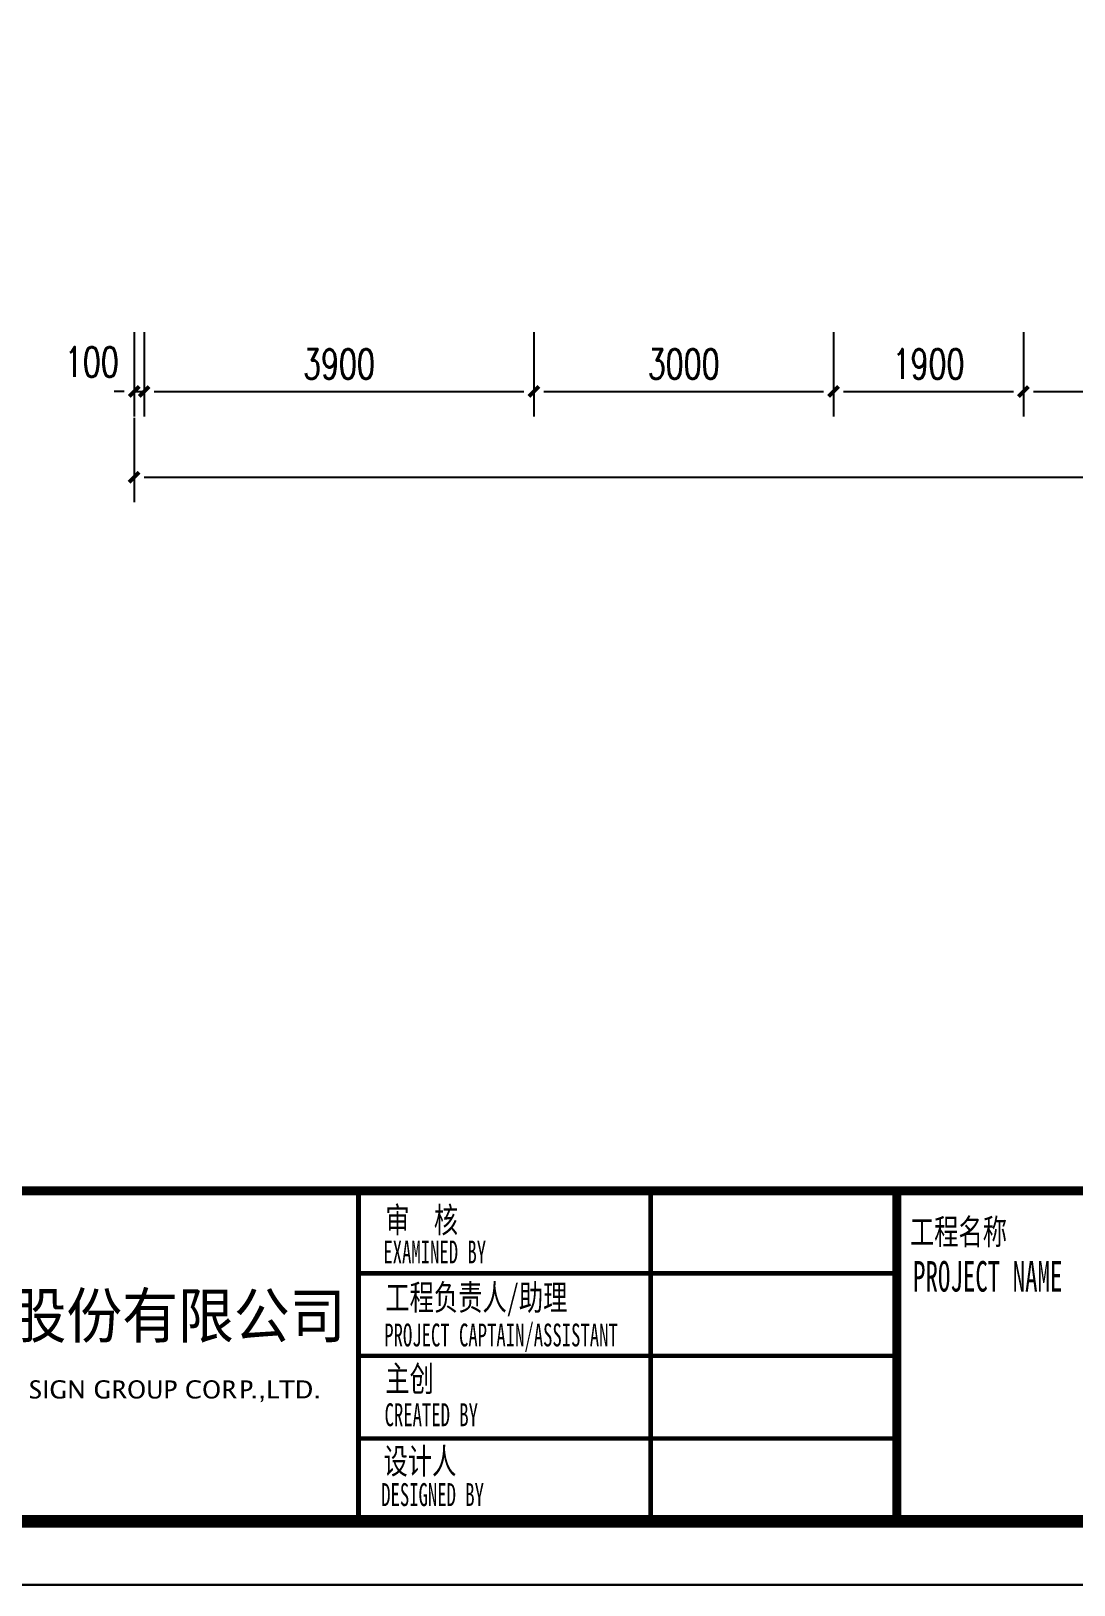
# Model space of a CAD drawing. Extents: x -1988865 to -1884162, y -260022 to -208037.
# Drawn here: x -1976886 to -1966450, y -260022 to -244470 of the extents above; entities that cross this region are included whole.
import ezdxf

# ---------------------------------------------------------------- set-up
doc = ezdxf.new("R2010")
doc.units = 0
doc.header["$LTSCALE"] = 1000
doc.header["$MEASUREMENT"] = 0
for name, color, linetype in [('hordor_标准图框', 7, 'Continuous'), ('PUB_DIM', 3, 'Continuous'), ('tk', 121, 'Continuous'), ('VHSoft_boundary', 7, 'Continuous')]:
    doc.layers.add(name, color=color, linetype=linetype)
doc.styles.add('_TCH_DIM_T3', font='SIMPLEX', dxfattribs={"width": 0.705882, "bigfont": 'GBCBIG'})
doc.styles.add('ROMANT', font='', dxfattribs={"height": 2.6987})
doc.styles.add('XIAD3', font='')
doc.styles.add('公司名称', font='msyh.ttf', dxfattribs={"width": 0.8, "height": 3.5})
doc.styles.get('ROMANT').set_extended_font_data('SimSun')
doc.styles.get('XIAD3').set_extended_font_data('SimSun')
doc.dimstyles.new('_TCH_ARCH&&100', dxfattribs={"dimtxt": 297.5, "dimasz": 100, "dimexe": 250, "dimexo": 300, "dimgap": 126.25, "dimtad": 1, "dimdec": 0, "dimzin": 0, "dimdsep": 46, "dimtxsty": '_TCH_DIM_T3', "dimblk": '0912-_ArchTick', "dimcen": 0.09, "dimclrt": 7, "dimazin": 2, "dimtfac": 1, "dimtdec": 0, "dimtix": 1, "dimtmove": 2, "dimatfit": 3, "dimfxl": 1, "dimtolj": 1, "dimtzin": 0, "dimarcsym": 0})

# ---------------------------------------------------------------- blocks, each defined once
blk = doc.blocks.new('0912-0911-A$C349D7921')
for points in [[(52.089, 1.586), (52.078, 1.592), (52.07, 1.597), (52.065, 1.6), (52.058, 1.604), (52.046, 1.611), (52.028, 1.621), (52, 1.638), (51.975, 1.654), (51.952, 1.67), (51.931, 1.685), (51.914, 1.699), (51.899, 1.713), (51.886, 1.726), (51.876, 1.738), (51.867, 1.752), (51.86, 1.765), (51.855, 1.78), (51.851, 1.795), (51.848, 1.81), (51.848, 1.826), (51.849, 1.844), (51.852, 1.862), (51.857, 1.879), (51.865, 1.894), (51.874, 1.909), (51.886, 1.923), (51.9, 1.936), (51.915, 1.948), (51.932, 1.957), (51.95, 1.966), (51.969, 1.972), (51.989, 1.976), (52.01, 1.979), (52.033, 1.98), (52.059, 1.978), (52.088, 1.974), (52.121, 1.966), (52.158, 1.956), (52.198, 1.942), (52.242, 1.926), (52.29, 1.906), (52.29, 1.94), (52.29, 1.961), (52.29, 1.974), (52.29, 1.985), (52.29, 1.999), (52.29, 2.02), (52.29, 2.053), (52.249, 2.067), (52.209, 2.078), (52.17, 2.087), (52.131, 2.094), (52.093, 2.099), (52.056, 2.102), (52.019, 2.103), (51.978, 2.101), (51.94, 2.096), (51.904, 2.087), (51.87, 2.075), (51.839, 2.059), (51.809, 2.04), (51.781, 2.018), (51.756, 1.993), (51.736, 1.966), (51.718, 1.937), (51.705, 1.906), (51.696, 1.873), (51.69, 1.839), (51.688, 1.802), (51.689, 1.775), (51.693, 1.749), (51.699, 1.723), (51.707, 1.699), (51.718, 1.675), (51.731, 1.653), (51.747, 1.632), (51.766, 1.611), (51.788, 1.589), (51.813, 1.567), (51.842, 1.545), (51.875, 1.522), (51.91, 1.499), (51.95, 1.476), (51.968, 1.465), (51.979, 1.459), (51.986, 1.455), (51.991, 1.451), (51.998, 1.447), (52.009, 1.441), (52.027, 1.431), (52.055, 1.414), (52.08, 1.399), (52.102, 1.383), (52.122, 1.368), (52.139, 1.354), (52.154, 1.34), (52.166, 1.326), (52.176, 1.312), (52.185, 1.298), (52.192, 1.283), (52.197, 1.266), (52.201, 1.249), (52.203, 1.231), (52.204, 1.213), (52.203, 1.19), (52.199, 1.169), (52.193, 1.15), (52.185, 1.131), (52.174, 1.114), (52.161, 1.098), (52.146, 1.083), (52.128, 1.07), (52.109, 1.059), (52.089, 1.05), (52.067, 1.043), (52.044, 1.038), (52.019, 1.035), (51.992, 1.034), (51.955, 1.036), (51.916, 1.041), (51.873, 1.05), (51.828, 1.062), (51.78, 1.078), (51.729, 1.097), (51.676, 1.12), (51.676, 1.083), (51.676, 1.061), (51.676, 1.046), (51.676, 1.035), (51.676, 1.02), (51.676, 0.997), (51.676, 0.961), (51.725, 0.948), (51.772, 0.937), (51.816, 0.928), (51.857, 0.921), (51.896, 0.916), (51.933, 0.913), (51.967, 0.912), (52.016, 0.913), (52.063, 0.919), (52.107, 0.928), (52.148, 0.941), (52.187, 0.957), (52.222, 0.977), (52.255, 1.001), (52.283, 1.028), (52.308, 1.057), (52.328, 1.089), (52.343, 1.123), (52.355, 1.159), (52.361, 1.198), (52.363, 1.239), (52.362, 1.268), (52.359, 1.296), (52.353, 1.323), (52.345, 1.348), (52.335, 1.372), (52.322, 1.396), (52.307, 1.417), (52.289, 1.439), (52.267, 1.461), (52.242, 1.483), (52.214, 1.505), (52.182, 1.528), (52.146, 1.552), (52.107, 1.575)], [(52.756, 1.652), (52.756, 1.815), (52.756, 2.078), (52.72, 2.078), (52.697, 2.078), (52.682, 2.078), (52.671, 2.078), (52.656, 2.078), (52.633, 2.078), (52.597, 2.078), (52.597, 1.815), (52.597, 1.652), (52.597, 1.549), (52.597, 1.465), (52.597, 1.362), (52.597, 1.199), (52.597, 0.936), (52.633, 0.936), (52.656, 0.936), (52.671, 0.936), (52.682, 0.936), (52.697, 0.936), (52.72, 0.936), (52.756, 0.936), (52.756, 1.199), (52.756, 1.362), (52.756, 1.465), (52.756, 1.549)], [(53.197, 1.283), (53.182, 1.332), (53.17, 1.386), (53.164, 1.444), (53.162, 1.506), (53.164, 1.568), (53.17, 1.626), (53.18, 1.68), (53.195, 1.73), (53.214, 1.776), (53.236, 1.818), (53.263, 1.855), (53.294, 1.888), (53.328, 1.916), (53.366, 1.939), (53.407, 1.957), (53.451, 1.97), (53.499, 1.977), (53.55, 1.98), (53.588, 1.978), (53.63, 1.973), (53.678, 1.964), (53.729, 1.952), (53.785, 1.936), (53.846, 1.917), (53.911, 1.894), (53.911, 1.928), (53.911, 1.949), (53.911, 1.962), (53.911, 1.973), (53.911, 1.986), (53.911, 2.007), (53.911, 2.041), (53.857, 2.058), (53.804, 2.071), (53.752, 2.083), (53.701, 2.091), (53.649, 2.098), (53.599, 2.101), (53.549, 2.103), (53.476, 2.099), (53.407, 2.09), (53.343, 2.074), (53.284, 2.051), (53.23, 2.023), (53.181, 1.987), (53.137, 1.946), (53.098, 1.899), (53.065, 1.846), (53.038, 1.788), (53.017, 1.726), (53.002, 1.658), (52.993, 1.585), (52.99, 1.507), (52.993, 1.428), (53.001, 1.354), (53.016, 1.285), (53.037, 1.222), (53.064, 1.165), (53.096, 1.112), (53.134, 1.066), (53.178, 1.025), (53.227, 0.99), (53.282, 0.962), (53.341, 0.94), (53.406, 0.924), (53.475, 0.915), (53.55, 0.912), (53.595, 0.913), (53.642, 0.916), (53.692, 0.922), (53.743, 0.931), (53.797, 0.941), (53.853, 0.955), (53.911, 0.97), (53.911, 1.075), (53.911, 1.141), (53.911, 1.182), (53.911, 1.215), (53.911, 1.257), (53.911, 1.322), (53.911, 1.427), (53.874, 1.427), (53.851, 1.427), (53.837, 1.427), (53.825, 1.427), (53.811, 1.427), (53.788, 1.427), (53.751, 1.427), (53.751, 1.343), (53.751, 1.291), (53.751, 1.258), (53.751, 1.231), (53.751, 1.199), (53.751, 1.146), (53.751, 1.062), (53.724, 1.055), (53.698, 1.049), (53.673, 1.043), (53.648, 1.039), (53.624, 1.037), (53.6, 1.035), (53.577, 1.034), (53.522, 1.037), (53.471, 1.044), (53.424, 1.057), (53.38, 1.075), (53.34, 1.098), (53.304, 1.125), (53.271, 1.158), (53.242, 1.196), (53.217, 1.237)], [(54.348, 2.078), (54.313, 2.078), (54.29, 2.078), (54.276, 2.078), (54.265, 2.078), (54.251, 2.078), (54.229, 2.078), (54.193, 2.078), (54.193, 1.815), (54.193, 1.652), (54.193, 1.549), (54.193, 1.465), (54.193, 1.362), (54.193, 1.199), (54.193, 0.936), (54.224, 0.936), (54.243, 0.936), (54.256, 0.936), (54.265, 0.936), (54.278, 0.936), (54.297, 0.936), (54.328, 0.936), (54.328, 1.14), (54.328, 1.267), (54.328, 1.347), (54.328, 1.411), (54.328, 1.491), (54.328, 1.618), (54.328, 1.822), (54.462, 1.618), (54.545, 1.491), (54.598, 1.411), (54.64, 1.347), (54.693, 1.267), (54.776, 1.14), (54.91, 0.936), (54.946, 0.936), (54.968, 0.936), (54.982, 0.936), (54.993, 0.936), (55.007, 0.936), (55.029, 0.936), (55.065, 0.936), (55.065, 1.199), (55.065, 1.362), (55.065, 1.465), (55.065, 1.549), (55.065, 1.652), (55.065, 1.815), (55.065, 2.078), (55.034, 2.078), (55.014, 2.078), (55.002, 2.078), (54.992, 2.078), (54.98, 2.078), (54.961, 2.078), (54.93, 2.078), (54.93, 1.874), (54.93, 1.747), (54.93, 1.667), (54.93, 1.603), (54.93, 1.523), (54.93, 1.396), (54.93, 1.192), (54.796, 1.396), (54.713, 1.523), (54.66, 1.603), (54.618, 1.667), (54.565, 1.747), (54.482, 1.874)], [(55.974, 1.506), (55.976, 1.568), (55.982, 1.626), (55.992, 1.68), (56.007, 1.73), (56.026, 1.776), (56.048, 1.818), (56.075, 1.855), (56.106, 1.888), (56.14, 1.916), (56.178, 1.939), (56.219, 1.957), (56.263, 1.97), (56.311, 1.977), (56.362, 1.98), (56.4, 1.978), (56.442, 1.973), (56.489, 1.964), (56.541, 1.952), (56.597, 1.936), (56.658, 1.917), (56.723, 1.894), (56.723, 1.928), (56.723, 1.949), (56.723, 1.962), (56.723, 1.973), (56.723, 1.986), (56.723, 2.007), (56.723, 2.041), (56.669, 2.058), (56.616, 2.071), (56.564, 2.083), (56.513, 2.091), (56.461, 2.098), (56.411, 2.101), (56.361, 2.103), (56.288, 2.099), (56.219, 2.09), (56.155, 2.074), (56.096, 2.051), (56.042, 2.023), (55.993, 1.987), (55.949, 1.946), (55.91, 1.899), (55.877, 1.846), (55.85, 1.788), (55.829, 1.726), (55.814, 1.658), (55.805, 1.585), (55.802, 1.507), (55.805, 1.428), (55.813, 1.354), (55.828, 1.285), (55.849, 1.222), (55.875, 1.165), (55.908, 1.112), (55.946, 1.066), (55.99, 1.025), (56.039, 0.99), (56.094, 0.962), (56.153, 0.94), (56.218, 0.924), (56.287, 0.915), (56.362, 0.912), (56.407, 0.913), (56.454, 0.916), (56.504, 0.922), (56.555, 0.931), (56.609, 0.941), (56.665, 0.955), (56.723, 0.97), (56.723, 1.075), (56.723, 1.141), (56.723, 1.182), (56.723, 1.215), (56.723, 1.257), (56.723, 1.322), (56.723, 1.427), (56.686, 1.427), (56.663, 1.427), (56.649, 1.427), (56.637, 1.427), (56.623, 1.427), (56.6, 1.427), (56.563, 1.427), (56.563, 1.343), (56.563, 1.291), (56.563, 1.258), (56.563, 1.231), (56.563, 1.199), (56.563, 1.146), (56.563, 1.062), (56.536, 1.055), (56.51, 1.049), (56.485, 1.043), (56.46, 1.039), (56.436, 1.037), (56.412, 1.035), (56.389, 1.034), (56.334, 1.037), (56.283, 1.044), (56.236, 1.057), (56.192, 1.075), (56.152, 1.098), (56.116, 1.125), (56.083, 1.158), (56.054, 1.196), (56.029, 1.237), (56.009, 1.283), (55.994, 1.332), (55.982, 1.386), (55.976, 1.444)], [(59.363, 1.629), (59.363, 1.694), (59.363, 1.746), (59.363, 1.811), (59.363, 1.913), (59.363, 2.078), (59.326, 2.078), (59.303, 2.078), (59.289, 2.078), (59.277, 2.078), (59.263, 2.078), (59.24, 2.078), (59.203, 2.078), (59.203, 1.913), (59.203, 1.811), (59.203, 1.746), (59.203, 1.694), (59.203, 1.629), (59.203, 1.526), (59.203, 1.361), (59.205, 1.298), (59.211, 1.24), (59.222, 1.186), (59.236, 1.138), (59.255, 1.094), (59.278, 1.055), (59.305, 1.021), (59.337, 0.992), (59.373, 0.968), (59.414, 0.947), (59.459, 0.932), (59.509, 0.92), (59.563, 0.914), (59.622, 0.912), (59.68, 0.914), (59.733, 0.92), (59.782, 0.931), (59.826, 0.946), (59.865, 0.966), (59.899, 0.989), (59.929, 1.018), (59.955, 1.051), (59.977, 1.089), (59.994, 1.132), (60.008, 1.18), (60.018, 1.234), (60.024, 1.293), (60.026, 1.357), (60.026, 1.523), (60.026, 1.626), (60.026, 1.691), (60.026, 1.744), (60.026, 1.809), (60.026, 1.912), (60.026, 2.078), (59.995, 2.078), (59.975, 2.078), (59.963, 2.078), (59.953, 2.078), (59.941, 2.078), (59.922, 2.078), (59.891, 2.078), (59.891, 1.912), (59.891, 1.809), (59.891, 1.743), (59.891, 1.691), (59.891, 1.625), (59.891, 1.522), (59.891, 1.356), (59.889, 1.308), (59.886, 1.264), (59.88, 1.225), (59.872, 1.189), (59.861, 1.158), (59.848, 1.131), (59.833, 1.108), (59.814, 1.088), (59.793, 1.072), (59.768, 1.058), (59.74, 1.048), (59.708, 1.04), (59.673, 1.036), (59.635, 1.034), (59.596, 1.036), (59.56, 1.041), (59.528, 1.049), (59.498, 1.06), (59.471, 1.074), (59.448, 1.092), (59.428, 1.112), (59.411, 1.136), (59.396, 1.164), (59.384, 1.196), (59.375, 1.232), (59.368, 1.271), (59.364, 1.314), (59.363, 1.361), (59.363, 1.526)], [(61.796, 1.442), (61.794, 1.502), (61.796, 1.565), (61.802, 1.624), (61.813, 1.678), (61.827, 1.729), (61.846, 1.775), (61.869, 1.817), (61.895, 1.855), (61.926, 1.888), (61.96, 1.916), (61.998, 1.939), (62.039, 1.957), (62.083, 1.97), (62.131, 1.977), (62.182, 1.98), (62.221, 1.978), (62.264, 1.973), (62.311, 1.964), (62.362, 1.952), (62.418, 1.936), (62.478, 1.917), (62.543, 1.894), (62.543, 1.928), (62.543, 1.949), (62.543, 1.962), (62.543, 1.973), (62.543, 1.986), (62.543, 2.007), (62.543, 2.041), (62.485, 2.058), (62.43, 2.071), (62.376, 2.083), (62.325, 2.091), (62.276, 2.098), (62.229, 2.101), (62.184, 2.103), (62.11, 2.099), (62.041, 2.09), (61.977, 2.074), (61.918, 2.052), (61.863, 2.023), (61.814, 1.988), (61.769, 1.946), (61.73, 1.899), (61.697, 1.847), (61.67, 1.789), (61.649, 1.726), (61.634, 1.658), (61.625, 1.585), (61.622, 1.506), (61.625, 1.428), (61.634, 1.354), (61.649, 1.286), (61.669, 1.223), (61.696, 1.166), (61.728, 1.114), (61.766, 1.067), (61.81, 1.026), (61.859, 0.991), (61.912, 0.962), (61.971, 0.94), (62.034, 0.924), (62.102, 0.915), (62.176, 0.912), (62.232, 0.914), (62.287, 0.92), (62.341, 0.93), (62.393, 0.944), (62.444, 0.962), (62.494, 0.984), (62.543, 1.01), (62.543, 1.038), (62.543, 1.056), (62.543, 1.067), (62.543, 1.076), (62.543, 1.087), (62.543, 1.104), (62.543, 1.133), (62.491, 1.106), (62.44, 1.084), (62.389, 1.066), (62.34, 1.052), (62.292, 1.042), (62.244, 1.036), (62.198, 1.034), (62.146, 1.037), (62.097, 1.045), (62.052, 1.057), (62.009, 1.075), (61.97, 1.098), (61.935, 1.126), (61.902, 1.16), (61.873, 1.197), (61.849, 1.239), (61.829, 1.284), (61.814, 1.333), (61.803, 1.386)], [(67.01, 1.439), (67.01, 1.531), (67.01, 1.606), (67.01, 1.698), (67.01, 1.843), (67.01, 2.078), (66.973, 2.078), (66.95, 2.078), (66.936, 2.078), (66.924, 2.078), (66.91, 2.078), (66.887, 2.078), (66.85, 2.078), (66.85, 1.815), (66.85, 1.652), (66.85, 1.549), (66.85, 1.465), (66.85, 1.362), (66.85, 1.199), (66.85, 0.936), (67.006, 0.936), (67.102, 0.936), (67.163, 0.936), (67.213, 0.936), (67.274, 0.936), (67.37, 0.936), (67.526, 0.936), (67.526, 0.964), (67.526, 0.982), (67.526, 0.993), (67.526, 1.002), (67.526, 1.013), (67.526, 1.031), (67.526, 1.059), (67.407, 1.059), (67.333, 1.059), (67.287, 1.059), (67.249, 1.059), (67.202, 1.059), (67.129, 1.059), (67.01, 1.059), (67.01, 1.294)], [(68.115, 1.955), (68.208, 1.955), (68.266, 1.955), (68.303, 1.955), (68.332, 1.955), (68.369, 1.955), (68.427, 1.955), (68.52, 1.955), (68.52, 1.984), (68.52, 2.001), (68.52, 2.012), (68.52, 2.021), (68.52, 2.032), (68.52, 2.05), (68.52, 2.078), (68.297, 2.078), (68.158, 2.078), (68.071, 2.078), (68, 2.078), (67.912, 2.078), (67.774, 2.078), (67.55, 2.078), (67.55, 2.05), (67.55, 2.032), (67.55, 2.021), (67.55, 2.012), (67.55, 2.001), (67.55, 1.984), (67.55, 1.955), (67.643, 1.955), (67.701, 1.955), (67.738, 1.955), (67.768, 1.955), (67.804, 1.955), (67.862, 1.955), (67.955, 1.955), (67.955, 1.721), (67.955, 1.575), (67.955, 1.483), (67.955, 1.409), (67.955, 1.316), (67.955, 1.171), (67.955, 0.936), (67.992, 0.936), (68.015, 0.936), (68.029, 0.936), (68.041, 0.936), (68.055, 0.936), (68.078, 0.936), (68.115, 0.936), (68.115, 1.171), (68.115, 1.316), (68.115, 1.409), (68.115, 1.483), (68.115, 1.575), (68.115, 1.721)], [(66.04, 1.12), (65.997, 1.12), (65.971, 1.12), (65.954, 1.12), (65.941, 1.12), (65.924, 1.12), (65.898, 1.12), (65.856, 1.12), (65.856, 1.078), (65.856, 1.052), (65.856, 1.035), (65.856, 1.021), (65.856, 1.005), (65.856, 0.978), (65.856, 0.936), (65.898, 0.936), (65.924, 0.936), (65.941, 0.936), (65.954, 0.936), (65.971, 0.936), (65.997, 0.936), (66.04, 0.936), (66.04, 0.978), (66.04, 1.005), (66.04, 1.021), (66.04, 1.035), (66.04, 1.052), (66.04, 1.078)], [(66.543, 0.996), (66.543, 1.019), (66.543, 1.033), (66.543, 1.045), (66.543, 1.06), (66.543, 1.083), (66.543, 1.12), (66.501, 1.12), (66.475, 1.12), (66.458, 1.12), (66.444, 1.12), (66.428, 1.12), (66.401, 1.12), (66.359, 1.12), (66.359, 1.078), (66.359, 1.052), (66.359, 1.035), (66.359, 1.021), (66.359, 1.005), (66.359, 0.978), (66.359, 0.936), (66.376, 0.936), (66.387, 0.936), (66.393, 0.936), (66.399, 0.936), (66.405, 0.936), (66.416, 0.936), (66.433, 0.936), (66.433, 0.933), (66.433, 0.93), (66.433, 0.929), (66.433, 0.928), (66.433, 0.927), (66.433, 0.925), (66.433, 0.921), (66.431, 0.881), (66.427, 0.846), (66.419, 0.817), (66.409, 0.793), (66.395, 0.774), (66.379, 0.76), (66.359, 0.752), (66.359, 0.738), (66.359, 0.729), (66.359, 0.723), (66.359, 0.719), (66.359, 0.713), (66.359, 0.705), (66.359, 0.69), (66.408, 0.701), (66.449, 0.72), (66.483, 0.749), (66.509, 0.787), (66.528, 0.835), (66.54, 0.892), (66.543, 0.958)], [(70.055, 1.12), (70.013, 1.12), (69.986, 1.12), (69.97, 1.12), (69.956, 1.12), (69.94, 1.12), (69.913, 1.12), (69.871, 1.12), (69.871, 1.078), (69.871, 1.052), (69.871, 1.035), (69.871, 1.021), (69.871, 1.005), (69.871, 0.978), (69.871, 0.936), (69.913, 0.936), (69.94, 0.936), (69.956, 0.936), (69.97, 0.936), (69.986, 0.936), (70.013, 0.936), (70.055, 0.936), (70.055, 0.978), (70.055, 1.005), (70.055, 1.021), (70.055, 1.035), (70.055, 1.052), (70.055, 1.078)]]:
    blk.add_hatch(color=256).paths.add_polyline_path(points)
h = blk.add_hatch(color=256)
h.paths.add_polyline_path([(57.521, 1.497), (57.573, 1.533), (57.616, 1.574), (57.65, 1.621), (57.674, 1.673), (57.688, 1.73), (57.693, 1.793), (57.691, 1.831), (57.685, 1.867), (57.677, 1.9), (57.664, 1.93), (57.648, 1.958), (57.628, 1.983), (57.605, 2.005), (57.578, 2.024), (57.548, 2.041), (57.515, 2.054), (57.479, 2.065), (57.44, 2.072), (57.397, 2.077), (57.352, 2.078), (57.272, 2.078), (57.222, 2.078), (57.191, 2.078), (57.166, 2.078), (57.134, 2.078), (57.085, 2.078), (57.005, 2.078), (57.005, 1.815), (57.005, 1.652), (57.005, 1.549), (57.005, 1.465), (57.005, 1.362), (57.005, 1.199), (57.005, 0.936), (57.042, 0.936), (57.065, 0.936), (57.079, 0.936), (57.091, 0.936), (57.105, 0.936), (57.128, 0.936), (57.165, 0.936), (57.165, 1.046), (57.165, 1.115), (57.165, 1.158), (57.165, 1.193), (57.165, 1.236), (57.165, 1.305), (57.165, 1.415), (57.2, 1.415), (57.221, 1.415), (57.235, 1.415), (57.246, 1.415), (57.26, 1.415), (57.282, 1.415), (57.317, 1.415), (57.391, 1.305), (57.438, 1.236), (57.467, 1.193), (57.491, 1.158), (57.52, 1.115), (57.567, 1.046), (57.642, 0.936), (57.687, 0.936), (57.716, 0.936), (57.734, 0.936), (57.748, 0.936), (57.766, 0.936), (57.794, 0.936), (57.84, 0.936), (57.752, 1.058), (57.698, 1.134), (57.663, 1.182), (57.635, 1.221), (57.601, 1.269), (57.547, 1.345), (57.459, 1.467)])
h.paths.add_polyline_path([(57.165, 1.538), (57.165, 1.634), (57.165, 1.694), (57.165, 1.731), (57.165, 1.762), (57.165, 1.799), (57.165, 1.859), (57.165, 1.955), (57.189, 1.955), (57.204, 1.955), (57.213, 1.955), (57.221, 1.955), (57.23, 1.955), (57.245, 1.955), (57.269, 1.955), (57.339, 1.952), (57.399, 1.941), (57.447, 1.923), (57.485, 1.897), (57.511, 1.865), (57.528, 1.825), (57.533, 1.778), (57.527, 1.714), (57.507, 1.66), (57.475, 1.616), (57.43, 1.582), (57.373, 1.557), (57.302, 1.543), (57.219, 1.538), (57.206, 1.538), (57.198, 1.538), (57.194, 1.538), (57.19, 1.538), (57.185, 1.538), (57.177, 1.538)], flags=16)
h = blk.add_hatch(color=256)
h.paths.add_polyline_path([(58.97, 1.361), (58.979, 1.433), (58.982, 1.509), (58.979, 1.584), (58.97, 1.655), (58.956, 1.721), (58.935, 1.782), (58.909, 1.84), (58.877, 1.892), (58.839, 1.941), (58.797, 1.984), (58.75, 2.02), (58.7, 2.05), (58.646, 2.073), (58.588, 2.089), (58.526, 2.099), (58.46, 2.103), (58.394, 2.099), (58.332, 2.089), (58.274, 2.073), (58.22, 2.05), (58.169, 2.02), (58.123, 1.983), (58.08, 1.94), (58.043, 1.892), (58.011, 1.839), (57.985, 1.782), (57.964, 1.72), (57.95, 1.654), (57.941, 1.583), (57.938, 1.508), (57.941, 1.433), (57.95, 1.363), (57.964, 1.297), (57.984, 1.235), (58.01, 1.177), (58.042, 1.124), (58.08, 1.075), (58.122, 1.032), (58.168, 0.995), (58.218, 0.965), (58.271, 0.942), (58.328, 0.925), (58.389, 0.915), (58.453, 0.912), (58.521, 0.915), (58.584, 0.925), (58.644, 0.941), (58.699, 0.964), (58.75, 0.994), (58.797, 1.03), (58.839, 1.073), (58.877, 1.121), (58.909, 1.174), (58.935, 1.232), (58.956, 1.294)])
h.paths.add_polyline_path([(58.118, 1.39), (58.112, 1.447), (58.11, 1.509), (58.112, 1.57), (58.118, 1.627), (58.127, 1.681), (58.14, 1.73), (58.157, 1.776), (58.178, 1.817), (58.203, 1.855), (58.231, 1.888), (58.262, 1.916), (58.295, 1.939), (58.332, 1.957), (58.372, 1.97), (58.414, 1.977), (58.46, 1.98), (58.506, 1.977), (58.548, 1.97), (58.588, 1.957), (58.624, 1.939), (58.658, 1.916), (58.689, 1.888), (58.717, 1.855), (58.742, 1.818), (58.763, 1.777), (58.78, 1.731), (58.793, 1.682), (58.802, 1.629), (58.808, 1.572), (58.81, 1.511), (58.808, 1.448), (58.803, 1.389), (58.793, 1.335), (58.78, 1.285), (58.763, 1.239), (58.742, 1.197), (58.717, 1.159), (58.689, 1.126), (58.658, 1.098), (58.624, 1.075), (58.587, 1.057), (58.546, 1.044), (58.502, 1.037), (58.456, 1.034), (58.411, 1.037), (58.369, 1.045), (58.33, 1.058), (58.294, 1.076), (58.26, 1.099), (58.23, 1.127), (58.202, 1.161), (58.178, 1.199), (58.157, 1.241), (58.14, 1.287), (58.127, 1.336)], flags=16)
h = blk.add_hatch(color=256)
h.paths.add_polyline_path([(60.805, 1.443), (60.847, 1.466), (60.884, 1.494), (60.917, 1.525), (60.945, 1.559), (60.968, 1.597), (60.985, 1.637), (60.998, 1.681), (61.006, 1.729), (61.008, 1.779), (61.006, 1.823), (61.001, 1.863), (60.991, 1.899), (60.979, 1.932), (60.962, 1.961), (60.942, 1.987), (60.918, 2.008), (60.889, 2.027), (60.856, 2.042), (60.819, 2.055), (60.776, 2.065), (60.729, 2.072), (60.677, 2.077), (60.62, 2.078), (60.548, 2.078), (60.503, 2.078), (60.475, 2.078), (60.453, 2.078), (60.424, 2.078), (60.38, 2.078), (60.308, 2.078), (60.308, 1.815), (60.308, 1.652), (60.308, 1.549), (60.308, 1.465), (60.308, 1.362), (60.308, 1.199), (60.308, 0.936), (60.345, 0.936), (60.368, 0.936), (60.382, 0.936), (60.394, 0.936), (60.408, 0.936), (60.431, 0.936), (60.468, 0.936), (60.468, 1.041), (60.468, 1.106), (60.468, 1.147), (60.468, 1.18), (60.468, 1.221), (60.468, 1.286), (60.468, 1.39), (60.484, 1.39), (60.495, 1.39), (60.501, 1.39), (60.506, 1.39), (60.513, 1.39), (60.523, 1.39), (60.54, 1.39), (60.601, 1.393), (60.658, 1.399), (60.711, 1.409), (60.76, 1.424)])
h.paths.add_polyline_path([(60.468, 1.513), (60.468, 1.615), (60.468, 1.678), (60.468, 1.718), (60.468, 1.75), (60.468, 1.79), (60.468, 1.853), (60.468, 1.955), (60.491, 1.955), (60.505, 1.955), (60.514, 1.955), (60.521, 1.955), (60.53, 1.955), (60.545, 1.955), (60.568, 1.955), (60.607, 1.954), (60.644, 1.952), (60.676, 1.947), (60.706, 1.941), (60.732, 1.933), (60.755, 1.923), (60.774, 1.912), (60.791, 1.898), (60.805, 1.882), (60.816, 1.863), (60.825, 1.842), (60.831, 1.819), (60.835, 1.794), (60.836, 1.766), (60.835, 1.732), (60.83, 1.701), (60.822, 1.672), (60.81, 1.646), (60.796, 1.621), (60.778, 1.599), (60.757, 1.579), (60.733, 1.562), (60.707, 1.547), (60.677, 1.535), (60.646, 1.525), (60.611, 1.519), (60.574, 1.515), (60.534, 1.513), (60.518, 1.513), (60.509, 1.513), (60.503, 1.513), (60.498, 1.513), (60.492, 1.513), (60.483, 1.513)], flags=16)
h = blk.add_hatch(color=256)
h.paths.add_polyline_path([(63.756, 1.433), (63.759, 1.509), (63.756, 1.584), (63.747, 1.655), (63.732, 1.721), (63.712, 1.782), (63.686, 1.84), (63.654, 1.892), (63.616, 1.941), (63.573, 1.984), (63.527, 2.02), (63.477, 2.05), (63.422, 2.073), (63.364, 2.089), (63.302, 2.099), (63.237, 2.103), (63.171, 2.099), (63.109, 2.089), (63.051, 2.073), (62.996, 2.05), (62.946, 2.02), (62.9, 1.983), (62.857, 1.94), (62.819, 1.892), (62.787, 1.839), (62.761, 1.782), (62.741, 1.72), (62.726, 1.654), (62.718, 1.583), (62.715, 1.508), (62.718, 1.433), (62.726, 1.363), (62.741, 1.297), (62.761, 1.235), (62.787, 1.177), (62.819, 1.124), (62.856, 1.075), (62.899, 1.032), (62.945, 0.995), (62.994, 0.965), (63.048, 0.942), (63.105, 0.925), (63.166, 0.915), (63.23, 0.912), (63.298, 0.915), (63.361, 0.925), (63.42, 0.941), (63.475, 0.964), (63.526, 0.994), (63.573, 1.03), (63.616, 1.073), (63.654, 1.121), (63.686, 1.174), (63.712, 1.232), (63.732, 1.294), (63.747, 1.361)])
h.paths.add_polyline_path([(62.889, 1.447), (62.887, 1.509), (62.889, 1.57), (62.894, 1.627), (62.904, 1.681), (62.917, 1.73), (62.934, 1.776), (62.955, 1.817), (62.979, 1.855), (63.007, 1.888), (63.038, 1.916), (63.072, 1.939), (63.109, 1.957), (63.148, 1.97), (63.191, 1.977), (63.237, 1.98), (63.282, 1.977), (63.325, 1.97), (63.364, 1.957), (63.401, 1.939), (63.435, 1.916), (63.466, 1.888), (63.494, 1.855), (63.518, 1.818), (63.539, 1.777), (63.556, 1.731), (63.57, 1.682), (63.579, 1.629), (63.585, 1.572), (63.587, 1.511), (63.585, 1.448), (63.579, 1.389), (63.57, 1.335), (63.556, 1.285), (63.539, 1.239), (63.519, 1.197), (63.494, 1.159), (63.466, 1.126), (63.435, 1.098), (63.401, 1.075), (63.363, 1.057), (63.323, 1.044), (63.279, 1.037), (63.232, 1.034), (63.188, 1.037), (63.146, 1.045), (63.106, 1.058), (63.07, 1.076), (63.037, 1.099), (63.006, 1.127), (62.979, 1.161), (62.954, 1.199), (62.934, 1.241), (62.917, 1.287), (62.904, 1.336), (62.894, 1.39)], flags=16)
h = blk.add_hatch(color=256)
h.paths.add_polyline_path([(64.525, 1.498), (64.578, 1.534), (64.621, 1.575), (64.654, 1.621), (64.678, 1.673), (64.692, 1.731), (64.697, 1.794), (64.695, 1.832), (64.69, 1.868), (64.681, 1.901), (64.668, 1.931), (64.652, 1.959), (64.633, 1.984), (64.609, 2.006), (64.583, 2.025), (64.553, 2.042), (64.52, 2.055), (64.484, 2.065), (64.444, 2.073), (64.402, 2.077), (64.356, 2.079), (64.276, 2.079), (64.227, 2.079), (64.196, 2.079), (64.17, 2.079), (64.139, 2.079), (64.089, 2.079), (64.009, 2.079), (64.009, 1.816), (64.009, 1.653), (64.009, 1.549), (64.009, 1.466), (64.009, 1.363), (64.009, 1.2), (64.009, 0.937), (64.046, 0.937), (64.069, 0.937), (64.083, 0.937), (64.095, 0.937), (64.11, 0.937), (64.132, 0.937), (64.169, 0.937), (64.169, 1.047), (64.169, 1.116), (64.169, 1.159), (64.169, 1.194), (64.169, 1.237), (64.169, 1.305), (64.169, 1.416), (64.204, 1.416), (64.226, 1.416), (64.24, 1.416), (64.251, 1.416), (64.264, 1.416), (64.286, 1.416), (64.321, 1.416), (64.396, 1.305), (64.442, 1.237), (64.472, 1.194), (64.495, 1.159), (64.525, 1.116), (64.571, 1.047), (64.646, 0.937), (64.692, 0.937), (64.72, 0.937), (64.738, 0.937), (64.752, 0.937), (64.77, 0.937), (64.799, 0.937), (64.844, 0.937), (64.757, 1.059), (64.702, 1.135), (64.668, 1.183), (64.64, 1.222), (64.605, 1.27), (64.551, 1.345), (64.463, 1.468)])
h.paths.add_polyline_path([(64.169, 1.538), (64.169, 1.635), (64.169, 1.694), (64.169, 1.732), (64.169, 1.762), (64.169, 1.8), (64.169, 1.86), (64.169, 1.956), (64.193, 1.956), (64.208, 1.956), (64.218, 1.956), (64.225, 1.956), (64.235, 1.956), (64.25, 1.956), (64.274, 1.956), (64.344, 1.952), (64.403, 1.942), (64.451, 1.923), (64.489, 1.898), (64.516, 1.866), (64.532, 1.826), (64.537, 1.779), (64.531, 1.715), (64.512, 1.661), (64.48, 1.617), (64.435, 1.583), (64.377, 1.558), (64.306, 1.543), (64.223, 1.538), (64.211, 1.538), (64.203, 1.538), (64.198, 1.538), (64.194, 1.538), (64.189, 1.538), (64.182, 1.538)], flags=16)
h = blk.add_hatch(color=256)
h.paths.add_polyline_path([(65.636, 1.444), (65.678, 1.467), (65.715, 1.494), (65.748, 1.526), (65.776, 1.56), (65.799, 1.597), (65.816, 1.638), (65.829, 1.682), (65.837, 1.729), (65.839, 1.78), (65.837, 1.823), (65.832, 1.864), (65.823, 1.9), (65.81, 1.933), (65.793, 1.962), (65.773, 1.987), (65.749, 2.009), (65.72, 2.028), (65.687, 2.043), (65.65, 2.056), (65.607, 2.066), (65.56, 2.073), (65.508, 2.077), (65.451, 2.079), (65.379, 2.079), (65.335, 2.079), (65.306, 2.079), (65.284, 2.079), (65.256, 2.079), (65.211, 2.079), (65.139, 2.079), (65.139, 1.816), (65.139, 1.653), (65.139, 1.549), (65.139, 1.466), (65.139, 1.363), (65.139, 1.2), (65.139, 0.937), (65.176, 0.937), (65.199, 0.937), (65.213, 0.937), (65.225, 0.937), (65.239, 0.937), (65.262, 0.937), (65.299, 0.937), (65.299, 1.041), (65.299, 1.106), (65.299, 1.147), (65.299, 1.181), (65.299, 1.222), (65.299, 1.287), (65.299, 1.391), (65.315, 1.391), (65.326, 1.391), (65.332, 1.391), (65.338, 1.391), (65.344, 1.391), (65.354, 1.391), (65.371, 1.391), (65.432, 1.393), (65.489, 1.4), (65.542, 1.41), (65.591, 1.425)])
h.paths.add_polyline_path([(65.299, 1.514), (65.299, 1.616), (65.299, 1.679), (65.299, 1.719), (65.299, 1.751), (65.299, 1.791), (65.299, 1.854), (65.299, 1.956), (65.322, 1.956), (65.336, 1.956), (65.345, 1.956), (65.352, 1.956), (65.361, 1.956), (65.376, 1.956), (65.399, 1.956), (65.438, 1.955), (65.475, 1.952), (65.508, 1.948), (65.537, 1.942), (65.563, 1.934), (65.586, 1.924), (65.605, 1.912), (65.622, 1.899), (65.636, 1.882), (65.647, 1.864), (65.656, 1.843), (65.662, 1.82), (65.666, 1.794), (65.667, 1.766), (65.666, 1.733), (65.661, 1.702), (65.653, 1.673), (65.641, 1.647), (65.627, 1.622), (65.609, 1.6), (65.588, 1.58), (65.564, 1.562), (65.538, 1.548), (65.509, 1.535), (65.477, 1.526), (65.442, 1.519), (65.405, 1.515), (65.365, 1.514), (65.35, 1.514), (65.34, 1.514), (65.334, 1.514), (65.329, 1.514), (65.323, 1.514), (65.314, 1.514)], flags=16)
h = blk.add_hatch(color=256)
h.paths.add_polyline_path([(69.616, 1.661), (69.603, 1.718), (69.586, 1.772), (69.564, 1.823), (69.537, 1.869), (69.506, 1.912), (69.483, 1.937), (69.46, 1.959), (69.436, 1.98), (69.41, 1.998), (69.383, 2.014), (69.356, 2.028), (69.327, 2.04), (69.296, 2.05), (69.262, 2.059), (69.226, 2.066), (69.187, 2.071), (69.146, 2.075), (69.102, 2.077), (69.055, 2.078), (68.969, 2.078), (68.915, 2.078), (68.881, 2.078), (68.854, 2.078), (68.82, 2.078), (68.766, 2.078), (68.68, 2.078), (68.68, 1.815), (68.68, 1.652), (68.68, 1.549), (68.68, 1.465), (68.68, 1.362), (68.68, 1.199), (68.68, 0.936), (68.767, 0.936), (68.821, 0.936), (68.855, 0.936), (68.883, 0.936), (68.917, 0.936), (68.971, 0.936), (69.058, 0.936), (69.132, 0.939), (69.202, 0.949), (69.267, 0.965), (69.327, 0.987), (69.382, 1.016), (69.432, 1.051), (69.477, 1.093), (69.516, 1.14), (69.549, 1.193), (69.577, 1.251), (69.598, 1.314), (69.613, 1.382), (69.622, 1.455), (69.625, 1.534), (69.623, 1.599)])
h.paths.add_polyline_path([(68.839, 1.749), (68.839, 1.955), (68.87, 1.955), (68.889, 1.955), (68.901, 1.955), (68.91, 1.955), (68.922, 1.955), (68.941, 1.955), (68.971, 1.955), (69.016, 1.955), (69.058, 1.953), (69.097, 1.951), (69.132, 1.947), (69.163, 1.942), (69.192, 1.936), (69.217, 1.93), (69.239, 1.921), (69.261, 1.911), (69.282, 1.899), (69.302, 1.886), (69.321, 1.87), (69.34, 1.853), (69.357, 1.834), (69.382, 1.799), (69.404, 1.761), (69.422, 1.72), (69.436, 1.675), (69.446, 1.626), (69.451, 1.574), (69.453, 1.519), (69.451, 1.459), (69.445, 1.404), (69.435, 1.351), (69.421, 1.303), (69.403, 1.258), (69.381, 1.216), (69.355, 1.178), (69.326, 1.146), (69.293, 1.12), (69.253, 1.098), (69.209, 1.081), (69.159, 1.069), (69.104, 1.061), (69.044, 1.059), (68.997, 1.059), (68.968, 1.059), (68.949, 1.059), (68.934, 1.059), (68.916, 1.059), (68.887, 1.059), (68.839, 1.059), (68.839, 1.265), (68.839, 1.393), (68.839, 1.474), (68.839, 1.54), (68.839, 1.621)], flags=16)
at = {"style": '公司名称', "width": 0.92}
blk.add_text('厦门合立道工程设计集团股份有限公司', height=2.835, dxfattribs=at).set_placement((11.292, 4.793))
blk = doc.blocks.new('0912-0911-sdgrtyrty')
at = {"layer": 'hordor_标准图框'}
for p, q in [((12877, -1646839), (12877, -1672842)), ((-149243, -1677842), (270657, -1677842))]:
    blk.add_line(p, q, dxfattribs=at)
at = {"layer": 'hordor_标准图框', "linetype": 'Continuous', "ltscale": 1.4}
for points, const_width in [([(-124343, -1386328), (-124343, -1672842), (265657, -1672842), (265657, -1385842), (-124842, -1385842)], 1000), ([(-124343, -1646839), (265657, -1646839)], 700), ([(12877, -1672842), (12877, -1646839)], 700)]:
    blk.add_lwpolyline(points, dxfattribs=dict(at, const_width=const_width))
at = {"layer": 'hordor_标准图框', "const_width": 350}
for points in [[(-29475, -1646839), (-29475, -1672842)], [(-6485, -1646839), (-6485, -1672842)], [(12877, -1653339), (-29346, -1653339)], [(12877, -1659832), (-29346, -1659832)], [(12877, -1666332), (-29346, -1666332)]]:
    blk.add_lwpolyline(points, dxfattribs=at)
at = {"layer": 'hordor_标准图框', "linetype": 'Continuous'}
blk.add_lwpolyline([(-29346, -1672842), (-29346, -1646839)], dxfattribs=at)
at = {"layer": 'VHSoft_boundary'}
blk.add_lwpolyline([(-149343, -1380842), (270657, -1380842), (270657, -1677842), (-149343, -1677842)], close=True, dxfattribs=at)
at = {"layer": 'hordor_标准图框', "linetype": 'Continuous', "ltscale": 1.4, "xscale": 1234.567900378764, "yscale": 1234.567900378764, "zscale": 1234.567900378764}
blk.add_blockref('0912-0911-A$C349D7921', (-119087, -1664327), dxfattribs=at)
at = {"layer": 'hordor_标准图框', "linetype": 'Continuous', "ltscale": 1.4, "style": 'XIAD3', "width": 0.7}
for s, p in [('审  核', (-27354, -1650138)), ('工程名称', (13899, -1651064)), ('工程负责人/助理', (-27354, -1656227)), ('主创', (-27354, -1662622)), ('设计人', (-27498, -1669101))]:
    blk.add_text(s, height=2000, rotation=360, dxfattribs=at).set_placement(p)
at = {"layer": 'hordor_标准图框', "style": 'ROMANT', "width": 0.6}
for s, height, p in [('EXAMINED BY', 1800, (-27511, -1652557)), ('PROJECT NAME', 2400, (14142, -1654771)), ('PROJECT CAPTAIN/ASSISTANT', 1800, (-27439, -1659085)), ('CREATED BY', 1800, (-27414, -1665357)), ('DESIGNED BY', 1800, (-27679, -1671638))]:
    blk.add_text(s, height=height, rotation=360, dxfattribs=at).set_placement(p)
blk = doc.blocks.new('0912-0911-vbmhf')
at = {"layer": 'tk', "color": 0, "xscale": 0.0999999971622562, "yscale": 0.0999999971622562, "zscale": 0.0999999971622562}
blk.add_blockref('0912-0911-sdgrtyrty', (102354, 264793), dxfattribs=at)
blk = doc.blocks.new('0912-_ArchTick')
at = {"color": 0, "linetype": 'ByBlock', "const_width": 0.4}
blk.add_lwpolyline([(-0.5, -0.5), (0.5, 0.5)], dxfattribs=at)
blk = doc.blocks.new('*D23')
at = {"layer": 'Defpoints', "color": 0, "transparency": 16777216}
for p in [(-1975855, -247184), (-1975755, -247184), (-1975755, -248077)]:
    blk.add_point(p, dxfattribs=at)
at = {"layer": 'PUB_DIM', "color": 0, "lineweight": -2, "transparency": 16777216}
for p, q in [((-1975855, -247484), (-1975855, -248327)), ((-1975755, -247484), (-1975755, -248327)), ((-1975955, -248077), (-1976055, -248077)), ((-1975855, -248077), (-1975755, -248077)), ((-1975655, -248077), (-1975555, -248077))]:
    blk.add_line(p, q, dxfattribs=at)
at = {"layer": 'PUB_DIM', "color": 0, "lineweight": -2, "transparency": 16777216, "xscale": 100, "yscale": 100, "zscale": 100}
blk.add_blockref('0912-_ArchTick', (-1975855, -248077), dxfattribs=at)
at = {"layer": 'PUB_DIM', "color": 0, "lineweight": -2, "transparency": 16777216, "xscale": 100, "yscale": 100, "zscale": 100, "rotation": 180}
blk.add_blockref('0912-_ArchTick', (-1975755, -248077), dxfattribs=at)
at = {"layer": 'PUB_DIM', "color": 7, "transparency": 16777216, "insert": (-1976279, -247782), "char_height": 297.5, "attachment_point": 5, "style": '_TCH_DIM_T3'}
blk.add_mtext('\\A1;100', dxfattribs=at)
blk = doc.blocks.new('*D24')
at = {"layer": 'Defpoints', "color": 0, "transparency": 16777216}
for p in [(-1975755, -247184), (-1971855, -247184), (-1971855, -248077)]:
    blk.add_point(p, dxfattribs=at)
at = {"layer": 'PUB_DIM', "color": 0, "lineweight": -2, "transparency": 16777216}
for p, q in [((-1975755, -247484), (-1975755, -248327)), ((-1971855, -247484), (-1971855, -248327)), ((-1975655, -248077), (-1971955, -248077))]:
    blk.add_line(p, q, dxfattribs=at)
at = {"layer": 'PUB_DIM', "color": 0, "lineweight": -2, "transparency": 16777216, "xscale": 100, "yscale": 100, "zscale": 100, "rotation": 180}
blk.add_blockref('0912-_ArchTick', (-1975755, -248077), dxfattribs=at)
at = {"layer": 'PUB_DIM', "color": 0, "lineweight": -2, "transparency": 16777216, "xscale": 100, "yscale": 100, "zscale": 100}
blk.add_blockref('0912-_ArchTick', (-1971855, -248077), dxfattribs=at)
at = {"layer": 'PUB_DIM', "color": 7, "transparency": 16777216, "insert": (-1973805, -247802), "char_height": 297.5, "attachment_point": 5, "style": '_TCH_DIM_T3'}
blk.add_mtext('\\A1;3900', dxfattribs=at)
blk = doc.blocks.new('*D25')
at = {"layer": 'Defpoints', "color": 0, "transparency": 16777216}
for p in [(-1971855, -247184), (-1968855, -247184), (-1968855, -248077)]:
    blk.add_point(p, dxfattribs=at)
at = {"layer": 'PUB_DIM', "color": 0, "lineweight": -2, "transparency": 16777216}
for p, q in [((-1971855, -247484), (-1971855, -248327)), ((-1968855, -247484), (-1968855, -248327)), ((-1971755, -248077), (-1968955, -248077))]:
    blk.add_line(p, q, dxfattribs=at)
at = {"layer": 'PUB_DIM', "color": 0, "lineweight": -2, "transparency": 16777216, "xscale": 100, "yscale": 100, "zscale": 100, "rotation": 180}
blk.add_blockref('0912-_ArchTick', (-1971855, -248077), dxfattribs=at)
at = {"layer": 'PUB_DIM', "color": 0, "lineweight": -2, "transparency": 16777216, "xscale": 100, "yscale": 100, "zscale": 100}
blk.add_blockref('0912-_ArchTick', (-1968855, -248077), dxfattribs=at)
at = {"layer": 'PUB_DIM', "color": 7, "transparency": 16777216, "insert": (-1970355, -247802), "char_height": 297.5, "attachment_point": 5, "style": '_TCH_DIM_T3'}
blk.add_mtext('\\A1;3000', dxfattribs=at)
blk = doc.blocks.new('*D26')
at = {"layer": 'Defpoints', "color": 0, "transparency": 16777216}
for p in [(-1968855, -247184), (-1966955, -247184), (-1966955, -248077)]:
    blk.add_point(p, dxfattribs=at)
at = {"layer": 'PUB_DIM', "color": 0, "lineweight": -2, "transparency": 16777216}
for p, q in [((-1968855, -247484), (-1968855, -248327)), ((-1966955, -247484), (-1966955, -248327)), ((-1968755, -248077), (-1967055, -248077))]:
    blk.add_line(p, q, dxfattribs=at)
at = {"layer": 'PUB_DIM', "color": 0, "lineweight": -2, "transparency": 16777216, "xscale": 100, "yscale": 100, "zscale": 100, "rotation": 180}
blk.add_blockref('0912-_ArchTick', (-1968855, -248077), dxfattribs=at)
at = {"layer": 'PUB_DIM', "color": 0, "lineweight": -2, "transparency": 16777216, "xscale": 100, "yscale": 100, "zscale": 100}
blk.add_blockref('0912-_ArchTick', (-1966955, -248077), dxfattribs=at)
at = {"layer": 'PUB_DIM', "color": 7, "transparency": 16777216, "insert": (-1967905, -247802), "char_height": 297.5, "attachment_point": 5, "style": '_TCH_DIM_T3'}
blk.add_mtext('\\A1;1900', dxfattribs=at)
blk = doc.blocks.new('*D27')
at = {"layer": 'Defpoints', "color": 0, "transparency": 16777216}
for p in [(-1966955, -247184), (-1964655, -247184), (-1964655, -248077)]:
    blk.add_point(p, dxfattribs=at)
at = {"layer": 'PUB_DIM', "color": 0, "lineweight": -2, "transparency": 16777216}
for p, q in [((-1966955, -247484), (-1966955, -248327)), ((-1964655, -247484), (-1964655, -248327)), ((-1966855, -248077), (-1964755, -248077))]:
    blk.add_line(p, q, dxfattribs=at)
at = {"layer": 'PUB_DIM', "color": 0, "lineweight": -2, "transparency": 16777216, "xscale": 100, "yscale": 100, "zscale": 100, "rotation": 180}
blk.add_blockref('0912-_ArchTick', (-1966955, -248077), dxfattribs=at)
at = {"layer": 'PUB_DIM', "color": 0, "lineweight": -2, "transparency": 16777216, "xscale": 100, "yscale": 100, "zscale": 100}
blk.add_blockref('0912-_ArchTick', (-1964655, -248077), dxfattribs=at)
at = {"layer": 'PUB_DIM', "color": 7, "transparency": 16777216, "insert": (-1965805, -247802), "char_height": 297.5, "attachment_point": 5, "style": '_TCH_DIM_T3'}
blk.add_mtext('\\A1;2300', dxfattribs=at)
blk = doc.blocks.new('*D36')
at = {"layer": 'Defpoints', "color": 0, "transparency": 16777216}
for p in [(-1975855, -248042), (-1946655, -248042), (-1946655, -248935)]:
    blk.add_point(p, dxfattribs=at)
at = {"layer": 'PUB_DIM', "color": 0, "lineweight": -2, "transparency": 16777216}
for p, q in [((-1975855, -248342), (-1975855, -249185)), ((-1946655, -248342), (-1946655, -249185)), ((-1975755, -248935), (-1946755, -248935))]:
    blk.add_line(p, q, dxfattribs=at)
at = {"layer": 'PUB_DIM', "color": 0, "lineweight": -2, "transparency": 16777216, "xscale": 100, "yscale": 100, "zscale": 100, "rotation": 180}
blk.add_blockref('0912-_ArchTick', (-1975855, -248935), dxfattribs=at)
at = {"layer": 'PUB_DIM', "color": 0, "lineweight": -2, "transparency": 16777216, "xscale": 100, "yscale": 100, "zscale": 100}
blk.add_blockref('0912-_ArchTick', (-1946655, -248935), dxfattribs=at)
at = {"layer": 'PUB_DIM', "color": 7, "transparency": 16777216, "insert": (-1961255, -248660), "char_height": 297.5, "attachment_point": 5, "style": '_TCH_DIM_T3'}
blk.add_mtext('\\A1;29200', dxfattribs=at)

msp = doc.modelspace()

# ---------------------------------------------------------------- block references
at = {"xscale": 1.272593102947569, "yscale": 1.272593102947569, "zscale": 1.272593102947569}
msp.add_blockref('0912-0911-vbmhf', (-2100114.8, -383474.6), dxfattribs=at)

# ---------------------------------------------------------------- dimensions: what is measured, and where the dimension line sits
at = {"layer": 'PUB_DIM'}
dim = msp.add_linear_dim(base=(-1975755.2, -248077.5), p1=(-1975855.2, -247183.9), p2=(-1975755.2, -247183.9), angle=0, dimstyle='_TCH_ARCH&&100', dxfattribs=at)
dim.commit()
dim.dimension.update_dxf_attribs({"geometry": '*D23', "text_midpoint": (-1976279, -247782.5), "dimtype": 129})
for p1, p2, picture, middle in [((-1975755.2, -247183.9), (-1971855.2, -247183.9), '*D24', (-1973805.2, -247802.5)), ((-1971855.2, -247183.9), (-1968855.2, -247183.9), '*D25', (-1970355.2, -247802.5)), ((-1968855.2, -247183.9), (-1966955.2, -247183.9), '*D26', (-1967905.2, -247802.5)), ((-1966955.2, -247183.9), (-1964655.2, -247183.9), '*D27', (-1965805.2, -247802.5)), ((-1975855.2, -248041.6), (-1946655.2, -248041.6), '*D36', (-1961255.2, -248660.1))]:
    dim = msp.add_aligned_dim(p1=p1, p2=p2, distance=-893.5, dimstyle='_TCH_ARCH&&100', dxfattribs=at)
    dim.commit()
    dim.dimension.update_dxf_attribs({"geometry": picture, "text_midpoint": middle})

doc.saveas('drawing.dxf')
